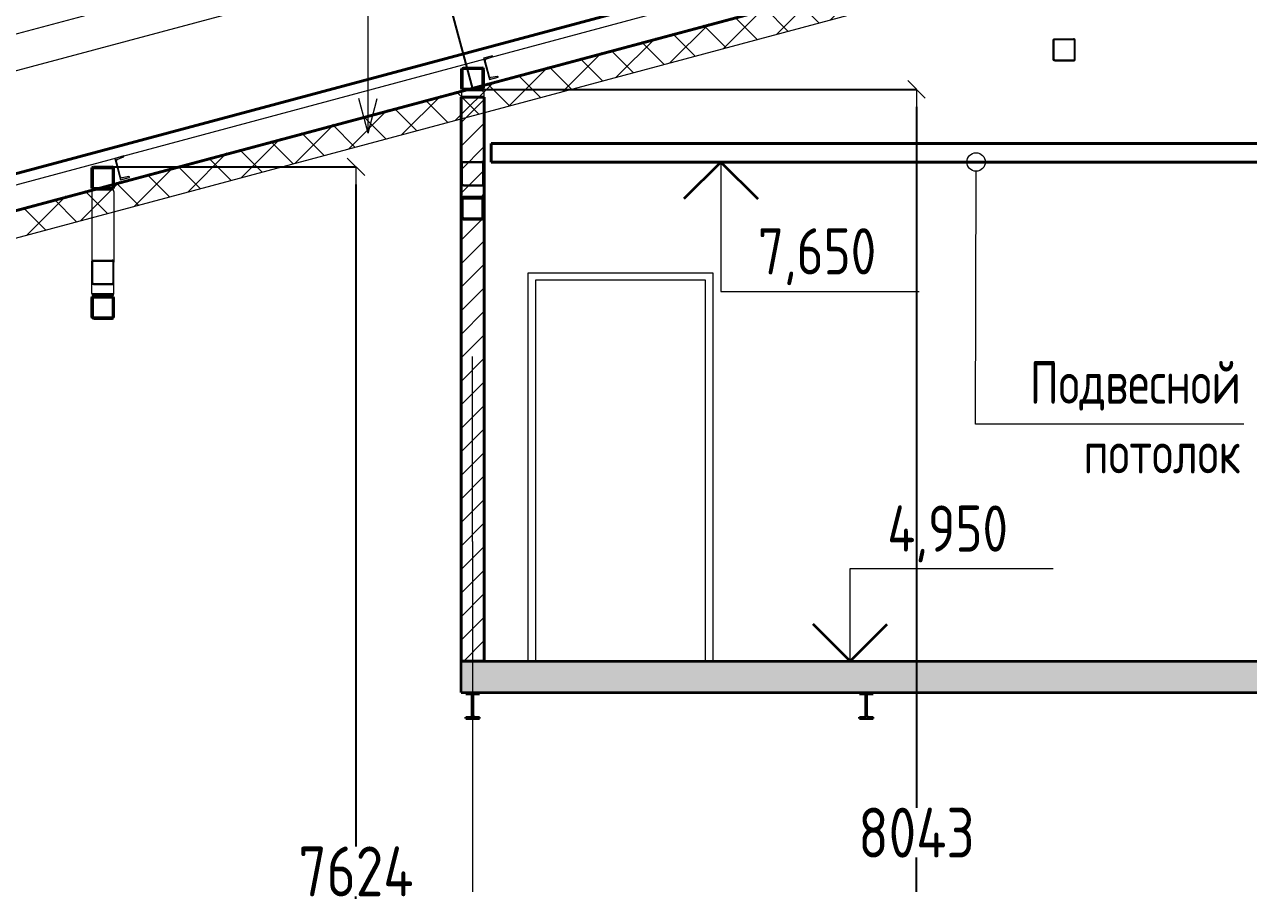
# Model space of a CAD drawing. Header units: millimetres. Extents: x 38742 to 206544, y -3832 to 13261.
# Drawn here: x 188424 to 195046, y 4715 to 9362 of the extents above; entities that cross this region are included whole.
import ezdxf
from ezdxf.enums import TextEntityAlignment as Align

# ---------------------------------------------------------------- set-up
doc = ezdxf.new("R2010")
doc.units = ezdxf.units.MM
doc.header["$MEASUREMENT"] = 0
doc.linetypes.add('Штрихштриховая', pattern=[10936.110735, 5291.666508, -2116.666555, 1411.111116, -2116.666555])
for name, color, linetype in [('- Спрятан', 7, 'Continuous'), ('Двери ArchiCAD', 7, 'Continuous'), ('крыша', 7, 'Continuous'), ('оси', 7, 'Continuous'), ('перекрытие', 7, 'Continuous'), ('размеры', 7, 'Continuous'), ('размеры внутр', 7, 'Continuous'), ('стены внутр', 7, 'Continuous'), ('текст', 7, 'Continuous'), ('чертеж', 7, 'Continuous')]:
    doc.layers.add(name, color=color, linetype=linetype)
for name, color, linetype, lineweight in [('- Спрятан_Ном._пера__96', 7, 'Continuous', 13), ('- Спрятан_Ном._пера__98', 7, 'Continuous', 35), ('0_Ном._пера__95', 251, 'Continuous', 13), ('0_Ном._пера__97', 7, 'Continuous', 20), ('Двери ArchiCAD_Ном._пера__96', 7, 'Continuous', 13), ('Двери ArchiCAD_Ном._пера__97', 7, 'Continuous', 20), ('крыша_Ном._пера__96', 7, 'Continuous', 13), ('крыша_Ном._пера__99', 7, 'Continuous', 40), ('оси_Ном._пера__96', 7, 'Continuous', 13), ('перекрытие_Ном._пера__94', 252, 'Continuous', 13), ('перекрытие_Ном._пера__98', 7, 'Continuous', 35), ('перекрытие_Ном._пера__99', 7, 'Continuous', 40), ('подп стены Инжзащита_Ном._пера__96', 7, 'Continuous', 13), ('подп стены Инжзащита_Ном._пера__97', 7, 'Continuous', 20), ('размеры_Ном._пера__96', 7, 'Continuous', 13), ('стены внутр_Ном._пера__96', 7, 'Continuous', 13), ('стены внутр_Ном._пера__99', 7, 'Continuous', 40), ('текст_Ном._пера__1', 7, 'Continuous', 25), ('текст_Ном._пера__96', 7, 'Continuous', 13), ('чертеж_Ном._пера__96', 7, 'Continuous', 13), ('чертеж_Ном._пера__97', 7, 'Continuous', 20), ('чертеж_Ном._пера__98', 7, 'Continuous', 35)]:
    doc.layers.add(name, color=color, linetype=linetype, lineweight=lineweight)
doc.styles.add('СГЕНЕРИР_СТИЛЬ_1', font='gost_2_304-81_type.ttf')
doc.dimstyles.new('СГЕНЕРИР_СТИЛЬ__1', dxfattribs={"dimtxt": 270.000005, "dimasz": 95, "dimexe": 0.18, "dimexo": 0, "dimgap": 0.09, "dimtad": 1, "dimtih": 1, "dimtoh": 1, "dimdec": 0, "dimzin": 0, "dimdsep": 46, "dimtxsty": 'СГЕНЕРИР_СТИЛЬ_1', "dimblk": 'ARROWHEAD_6', "dimblk1": 'ARROWHEAD_6', "dimblk2": 'ARROWHEAD_6', "dimcen": 0.09, "dimclrd": 7, "dimclre": 7, "dimclrt": 98, "dimadec": 0, "dimazin": 0, "dimtfac": 1, "dimtdec": 4, "dimtmove": 0, "dimatfit": 3, "dimfxl": 1, "dimtolj": 1, "dimtzin": 0, "dimarcsym": 0})
doc.dimstyles.new('СГЕНЕРИР_СТИЛЬ__3', dxfattribs={"dimtxt": 270.000005, "dimasz": 142.5, "dimexe": 0.18, "dimexo": 200, "dimgap": 0.09, "dimtad": 1, "dimdec": 0, "dimzin": 0, "dimdsep": 46, "dimtxsty": 'СГЕНЕРИР_СТИЛЬ_1', "dimblk": 'ARROWHEAD_6', "dimblk1": 'ARROWHEAD_6', "dimblk2": 'ARROWHEAD_6', "dimcen": 0.09, "dimclrd": 7, "dimclre": 7, "dimclrt": 7, "dimadec": 0, "dimazin": 0, "dimtfac": 1, "dimtdec": 4, "dimtmove": 0, "dimatfit": 3, "dimfxl": 1, "dimtolj": 1, "dimtzin": 0, "dimarcsym": 0})

# ---------------------------------------------------------------- blocks, each defined once
blk = doc.blocks.new('Элемент разреза_68_1', base_point=(125392.7, 968.2))
at = {"layer": 'стены внутр_Ном._пера__96', "linetype": 'Continuous'}
h = blk.add_hatch(dxfattribs=at)
h.set_pattern_fill('FACE_BRICK_0001', color=256, style=0, pattern_type=2)
h.set_pattern_definition([(45, (125392.65, 968.19), (-63.63961, 63.63961), [])])
h.paths.add_polyline_path([(190910.8, 5918.2), (190910.8, 8968.2), (190785.8, 8968.2), (190785.8, 5918.2)])
h.paths.add_polyline_path([(190908.8, 8418.2), (190908.8, 8318.2), (190905.9, 8311.1), (190898.8, 8308.2), (190798.8, 8308.2), (190791.7, 8311.1), (190788.8, 8318.2), (190788.8, 8418.2), (190791.7, 8425.3), (190798.8, 8428.2), (190898.8, 8428.2), (190905.9, 8425.3)], flags=0)
at = {"layer": 'стены внутр_Ном._пера__99', "linetype": 'Continuous'}
for p, q in [((190785.8, 8968.2), (190910.8, 8968.2)), ((190785.8, 5918.2), (190785.8, 8968.2)), ((190910.8, 5918.2), (190910.8, 8968.2)), ((190788.8, 8418.2), (190791.7, 8425.3)), ((190788.8, 8318.2), (190788.8, 8418.2)), ((190791.7, 8425.3), (190798.8, 8428.2)), ((190798.8, 8428.2), (190898.8, 8428.2)), ((190905.9, 8425.3), (190898.8, 8428.2)), ((190908.8, 8418.2), (190905.9, 8425.3)), ((190908.8, 8318.2), (190908.8, 8418.2)), ((190791.7, 8311.1), (190788.8, 8318.2)), ((190798.8, 8308.2), (190791.7, 8311.1)), ((190798.8, 8308.2), (190898.8, 8308.2)), ((190898.8, 8308.2), (190905.9, 8311.1)), ((190905.9, 8311.1), (190908.8, 8318.2)), ((190785.8, 5918.2), (190910.8, 5918.2))]:
    blk.add_line(p, q, dxfattribs=at)
blk = doc.blocks.new('Элемент разреза_70_1', base_point=(125392.7, 968.2))
at = {"layer": 'перекрытие_Ном._пера__99', "linetype": 'Continuous'}
for p, q in [((190948.3, 8718.2), (197043.5, 8718.2)), ((190948.3, 8618.2), (190948.3, 8718.2)), ((197043.5, 8618.2), (197043.5, 8718.2)), ((190948.3, 8618.2), (197043.5, 8618.2))]:
    blk.add_line(p, q, dxfattribs=at)
blk = doc.blocks.new('Элемент разреза_79_1', base_point=(125392.7, 968.2))
at = {"layer": 'перекрытие_Ном._пера__94', "linetype": 'Continuous'}
blk.add_hatch(color=256, dxfattribs=at).paths.add_polyline_path([(197123.3, 5748.2), (197123.3, 5918.2), (190785.8, 5918.2), (190785.8, 5748.2)])
at = {"layer": 'перекрытие_Ном._пера__98', "linetype": 'Continuous'}
for p, q in [((190785.8, 5918.2), (197123.3, 5918.2)), ((190785.8, 5748.2), (190785.8, 5918.2)), ((190785.8, 5748.2), (197123.3, 5748.2))]:
    blk.add_line(p, q, dxfattribs=at)
blk = doc.blocks.new('Элемент разреза_80_1', base_point=(125392.7, 968.2))
at = {"layer": 'крыша_Ном._пера__96', "linetype": 'Continuous'}
for p, q in [((182048.3, 7614.9), (197138.3, 11658.3)), ((197138.3, 11458.3), (182098.3, 7428.3))]:
    blk.add_line(p, q, dxfattribs=at)
blk = doc.blocks.new('Элемент разреза_90_1', base_point=(125392.7, 968.2))
at = {"layer": 'Двери ArchiCAD_Ном._пера__96', "linetype": 'Continuous'}
for p, q in [((191148.3, 5918.2), (191148.3, 8018.2)), ((191148.3, 8018.2), (192148.3, 8018.2)), ((192148.3, 8018.2), (192148.3, 5918.2))]:
    blk.add_line(p, q, dxfattribs=at)
at = {"layer": 'Двери ArchiCAD_Ном._пера__97', "linetype": 'Continuous'}
for p, q in [((191188.3, 7978.2), (191188.3, 5918.2)), ((192108.3, 7978.2), (191188.3, 7978.2)), ((192108.3, 5918.2), (192108.3, 7978.2))]:
    blk.add_line(p, q, dxfattribs=at)
blk = doc.blocks.new('Элемент разреза_105_1', base_point=(125392.7, 968.2))
at = {"layer": '- Спрятан_Ном._пера__96', "linetype": 'Continuous', "lineweight": 25}
blk.add_hatch(color=7, dxfattribs=at).paths.add_polyline_path([(190811.8, 5608.2), (190884.8, 5608.2), (190884.8, 5615.1), (190857.7, 5615.1), (190852.7, 5617.1), (190850.7, 5622.1), (190850.7, 5734.3), (190852.7, 5739.2), (190857.7, 5741.3), (190884.8, 5741.3), (190884.8, 5748.2), (190811.8, 5748.2), (190811.8, 5741.3), (190839, 5741.3), (190843.9, 5739.2), (190846, 5734.3), (190846, 5622.1), (190843.9, 5617.1), (190839, 5615.1), (190811.8, 5615.1)])
at = {"layer": '- Спрятан_Ном._пера__98', "linetype": 'Continuous'}
for p, q in [((190811.8, 5748.2), (190884.8, 5748.2)), ((190811.8, 5741.3), (190811.8, 5748.2)), ((190811.8, 5741.3), (190839, 5741.3)), ((190843.9, 5739.2), (190839, 5741.3)), ((190846, 5734.3), (190843.9, 5739.2)), ((190846, 5622.1), (190846, 5734.3)), ((190850.7, 5734.3), (190852.7, 5739.2)), ((190850.7, 5622.1), (190850.7, 5734.3)), ((190852.7, 5739.2), (190857.7, 5741.3)), ((190857.7, 5741.3), (190884.8, 5741.3)), ((190884.8, 5741.3), (190884.8, 5748.2)), ((190811.8, 5615.1), (190839, 5615.1)), ((190811.8, 5608.2), (190811.8, 5615.1)), ((190811.8, 5608.2), (190884.8, 5608.2)), ((190839, 5615.1), (190843.9, 5617.1)), ((190843.9, 5617.1), (190846, 5622.1)), ((190852.7, 5617.1), (190850.7, 5622.1)), ((190857.7, 5615.1), (190852.7, 5617.1)), ((190857.7, 5615.1), (190884.8, 5615.1)), ((190884.8, 5608.2), (190884.8, 5615.1))]:
    blk.add_line(p, q, dxfattribs=at)
blk = doc.blocks.new('Элемент разреза_107_1', base_point=(125392.7, 968.2))
at = {"layer": '- Спрятан_Ном._пера__96', "linetype": 'Continuous', "lineweight": 25}
blk.add_hatch(color=7, dxfattribs=at).paths.add_polyline_path([(192941.8, 5608.2), (193014.8, 5608.2), (193014.8, 5615.1), (192987.7, 5615.1), (192982.7, 5617.1), (192980.7, 5622.1), (192980.7, 5734.3), (192982.7, 5739.2), (192987.7, 5741.3), (193014.8, 5741.3), (193014.8, 5748.2), (192941.8, 5748.2), (192941.8, 5741.3), (192969, 5741.3), (192973.9, 5739.2), (192976, 5734.3), (192976, 5622.1), (192973.9, 5617.1), (192969, 5615.1), (192941.8, 5615.1)])
at = {"layer": '- Спрятан_Ном._пера__98', "linetype": 'Continuous'}
for p, q in [((192941.8, 5748.2), (193014.8, 5748.2)), ((192941.8, 5741.3), (192941.8, 5748.2)), ((192941.8, 5741.3), (192969, 5741.3)), ((192973.9, 5739.2), (192969, 5741.3)), ((192976, 5734.3), (192973.9, 5739.2)), ((192976, 5622.1), (192976, 5734.3)), ((192980.7, 5734.3), (192982.7, 5739.2)), ((192980.7, 5622.1), (192980.7, 5734.3)), ((192982.7, 5739.2), (192987.7, 5741.3)), ((192987.7, 5741.3), (193014.8, 5741.3)), ((193014.8, 5741.3), (193014.8, 5748.2)), ((192941.8, 5615.1), (192969, 5615.1)), ((192941.8, 5608.2), (192941.8, 5615.1)), ((192941.8, 5608.2), (193014.8, 5608.2)), ((192969, 5615.1), (192973.9, 5617.1)), ((192973.9, 5617.1), (192976, 5622.1)), ((192982.7, 5617.1), (192980.7, 5622.1)), ((192987.7, 5615.1), (192982.7, 5617.1)), ((192987.7, 5615.1), (193014.8, 5615.1)), ((193014.8, 5608.2), (193014.8, 5615.1))]:
    blk.add_line(p, q, dxfattribs=at)
blk = doc.blocks.new('Элемент разреза_118_1', base_point=(125392.7, 968.2))
at = {"layer": '- Спрятан_Ном._пера__96', "linetype": 'Continuous', "lineweight": 25}
h = blk.add_hatch(color=7, dxfattribs=at)
h.paths.add_polyline_path([(190798.8, 8428.2), (190791.7, 8425.3), (190788.8, 8418.2), (190788.8, 8318.2), (190791.7, 8311.1), (190798.8, 8308.2), (190898.8, 8308.2), (190905.9, 8311.1), (190908.8, 8318.2), (190908.8, 8418.2), (190905.9, 8425.3), (190898.8, 8428.2)])
h.paths.add_polyline_path([(190798.8, 8423.2), (190898.8, 8423.2), (190902.3, 8421.7), (190903.8, 8418.2), (190903.8, 8318.2), (190902.3, 8314.7), (190898.8, 8313.2), (190798.8, 8313.2), (190795.3, 8314.7), (190793.8, 8318.2), (190793.8, 8418.2), (190795.3, 8421.7)], flags=0)
at = {"layer": '- Спрятан_Ном._пера__98', "linetype": 'Continuous'}
for p, q in [((190788.8, 8418.2), (190791.7, 8425.3)), ((190788.8, 8318.2), (190788.8, 8418.2)), ((190791.7, 8425.3), (190798.8, 8428.2)), ((190793.8, 8418.2), (190795.3, 8421.7)), ((190793.8, 8318.2), (190793.8, 8418.2)), ((190795.3, 8421.7), (190798.8, 8423.2)), ((190798.8, 8428.2), (190898.8, 8428.2)), ((190798.8, 8423.2), (190898.8, 8423.2)), ((190905.9, 8425.3), (190898.8, 8428.2)), ((190902.3, 8421.7), (190898.8, 8423.2)), ((190903.8, 8418.2), (190902.3, 8421.7)), ((190903.8, 8318.2), (190903.8, 8418.2)), ((190908.8, 8418.2), (190905.9, 8425.3)), ((190908.8, 8318.2), (190908.8, 8418.2)), ((190791.7, 8311.1), (190788.8, 8318.2)), ((190798.8, 8308.2), (190791.7, 8311.1)), ((190795.3, 8314.7), (190793.8, 8318.2)), ((190798.8, 8313.2), (190795.3, 8314.7)), ((190798.8, 8313.2), (190898.8, 8313.2)), ((190798.8, 8308.2), (190898.8, 8308.2)), ((190898.8, 8313.2), (190902.3, 8314.7)), ((190898.8, 8308.2), (190905.9, 8311.1)), ((190902.3, 8314.7), (190903.8, 8318.2)), ((190905.9, 8311.1), (190908.8, 8318.2))]:
    blk.add_line(p, q, dxfattribs=at)
blk = doc.blocks.new('Элемент разреза_119_1', base_point=(125392.7, 968.2))
at = {"layer": '- Спрятан_Ном._пера__96', "linetype": 'Continuous', "lineweight": 25}
h = blk.add_hatch(color=7, dxfattribs=at)
h.paths.add_polyline_path([(190798.8, 9128.2), (190791.7, 9125.3), (190788.8, 9118.2), (190788.8, 9018.2), (190791.7, 9011.1), (190798.8, 9008.2), (190898.8, 9008.2), (190905.9, 9011.1), (190908.8, 9018.2), (190908.8, 9118.2), (190905.9, 9125.3), (190898.8, 9128.2)])
h.paths.add_polyline_path([(190798.8, 9123.2), (190898.8, 9123.2), (190902.3, 9121.7), (190903.8, 9118.2), (190903.8, 9018.2), (190902.3, 9014.7), (190898.8, 9013.2), (190798.8, 9013.2), (190795.3, 9014.7), (190793.8, 9018.2), (190793.8, 9118.2), (190795.3, 9121.7)], flags=0)
at = {"layer": '- Спрятан_Ном._пера__98', "linetype": 'Continuous'}
for p, q in [((190788.8, 9118.2), (190791.7, 9125.3)), ((190788.8, 9018.2), (190788.8, 9118.2)), ((190791.7, 9125.3), (190798.8, 9128.2)), ((190793.8, 9118.2), (190795.3, 9121.7)), ((190793.8, 9018.2), (190793.8, 9118.2)), ((190795.3, 9121.7), (190798.8, 9123.2)), ((190798.8, 9128.2), (190898.8, 9128.2)), ((190798.8, 9123.2), (190898.8, 9123.2)), ((190905.9, 9125.3), (190898.8, 9128.2)), ((190902.3, 9121.7), (190898.8, 9123.2)), ((190903.8, 9118.2), (190902.3, 9121.7)), ((190903.8, 9018.2), (190903.8, 9118.2)), ((190908.8, 9118.2), (190905.9, 9125.3)), ((190908.8, 9018.2), (190908.8, 9118.2)), ((190791.7, 9011.1), (190788.8, 9018.2)), ((190798.8, 9008.2), (190791.7, 9011.1)), ((190795.3, 9014.7), (190793.8, 9018.2)), ((190798.8, 9013.2), (190795.3, 9014.7)), ((190798.8, 9013.2), (190898.8, 9013.2)), ((190798.8, 9008.2), (190898.8, 9008.2)), ((190898.8, 9013.2), (190902.3, 9014.7)), ((190898.8, 9008.2), (190905.9, 9011.1)), ((190902.3, 9014.7), (190903.8, 9018.2)), ((190905.9, 9011.1), (190908.8, 9018.2))]:
    blk.add_line(p, q, dxfattribs=at)
blk = doc.blocks.new('Элемент разреза_120_1', base_point=(125392.7, 968.2))
at = {"layer": '- Спрятан_Ном._пера__96', "linetype": 'Continuous'}
for p, q in [((190788.8, 8995.2), (190789.2, 8995.2)), ((190788.8, 8993.5), (190788.8, 8995.2)), ((190908.5, 8995.2), (190908.8, 8995.2)), ((190908.8, 8993.5), (190908.8, 8995.2))]:
    blk.add_line(p, q, dxfattribs=at)
blk = doc.blocks.new('Элемент разреза_121_1', base_point=(125392.7, 968.2))
at = {"layer": '- Спрятан_Ном._пера__96', "linetype": 'Continuous'}
h = blk.add_hatch(color=256, dxfattribs=at)
h.paths.add_polyline_path([(190898.8, 8488.6), (190902.6, 8489.5), (190905.9, 8491.9), (190908, 8495.5), (190908.8, 8499.7), (190908.8, 8610), (190908, 8614.3), (190905.9, 8617.8), (190902.6, 8620.2), (190898.8, 8621.1), (190798.8, 8621.1), (190795, 8620.2), (190791.7, 8617.8), (190789.6, 8614.3), (190788.8, 8610), (190788.8, 8499.7), (190789.6, 8495.5), (190791.7, 8491.9), (190795, 8489.5), (190798.8, 8488.6)])
h.paths.add_polyline_path([(190898.8, 8494.2), (190798.8, 8494.2), (190796.9, 8494.6), (190795.3, 8495.8), (190794.2, 8497.6), (190793.8, 8499.7), (190793.8, 8610), (190794.2, 8612.1), (190795.3, 8613.9), (190796.9, 8615.1), (190798.8, 8615.6), (190898.8, 8615.6), (190900.7, 8615.1), (190902.3, 8613.9), (190903.4, 8612.1), (190903.8, 8610), (190903.8, 8499.7), (190903.4, 8497.6), (190902.3, 8495.8), (190900.7, 8494.6)], flags=0)
for p, q in [((190789.6, 8997), (190788.8, 8993.5)), ((190788.8, 8993.5), (190788.8, 8968.2)), ((190791.7, 9000), (190789.6, 8997)), ((190795, 9001.9), (190791.7, 9000)), ((190798.8, 9002.6), (190795, 9001.9)), ((190898.8, 9002.6), (190798.8, 9002.6)), ((190902.6, 9001.9), (190898.8, 9002.6)), ((190905.9, 9000), (190902.6, 9001.9)), ((190908, 8997), (190905.9, 9000)), ((190908.8, 8993.5), (190908, 8997)), ((190908.8, 8993.5), (190908.8, 8968.2)), ((190788.8, 8610), (190789.6, 8614.3)), ((190788.8, 8499.7), (190788.8, 8610)), ((190789.6, 8614.3), (190791.7, 8617.8)), ((190791.7, 8617.8), (190795, 8620.2)), ((190793.8, 8610), (190794.2, 8612.1)), ((190793.8, 8499.7), (190793.8, 8610)), ((190794.2, 8612.1), (190795.3, 8613.9)), ((190795, 8620.2), (190798.8, 8621.1)), ((190795.3, 8613.9), (190796.9, 8615.1)), ((190796.9, 8615.1), (190798.8, 8615.6)), ((190798.8, 8621.1), (190898.8, 8621.1)), ((190798.8, 8615.6), (190898.8, 8615.6)), ((190902.6, 8620.2), (190898.8, 8621.1)), ((190900.7, 8615.1), (190898.8, 8615.6)), ((190902.3, 8613.9), (190900.7, 8615.1)), ((190903.4, 8612.1), (190902.3, 8613.9)), ((190905.9, 8617.8), (190902.6, 8620.2)), ((190903.8, 8610), (190903.4, 8612.1)), ((190903.8, 8499.7), (190903.8, 8610)), ((190908, 8614.3), (190905.9, 8617.8)), ((190908.8, 8610), (190908, 8614.3)), ((190908.8, 8499.7), (190908.8, 8610)), ((190789.6, 8495.5), (190788.8, 8499.7)), ((190791.7, 8491.9), (190789.6, 8495.5)), ((190795, 8489.5), (190791.7, 8491.9)), ((190794.2, 8497.6), (190793.8, 8499.7)), ((190795.3, 8495.8), (190794.2, 8497.6)), ((190798.8, 8488.6), (190795, 8489.5)), ((190796.9, 8494.6), (190795.3, 8495.8)), ((190798.8, 8494.2), (190796.9, 8494.6)), ((190798.8, 8494.2), (190898.8, 8494.2)), ((190798.8, 8488.6), (190898.8, 8488.6)), ((190898.8, 8494.2), (190900.7, 8494.6)), ((190898.8, 8488.6), (190902.6, 8489.5)), ((190900.7, 8494.6), (190902.3, 8495.8)), ((190902.3, 8495.8), (190903.4, 8497.6)), ((190902.6, 8489.5), (190905.9, 8491.9)), ((190903.4, 8497.6), (190903.8, 8499.7)), ((190905.9, 8491.9), (190908, 8495.5)), ((190908, 8495.5), (190908.8, 8499.7))]:
    blk.add_line(p, q, dxfattribs=at)
blk = doc.blocks.new('Элемент разреза_122_1', base_point=(125392.7, 968.2))
at = {"layer": '- Спрятан_Ном._пера__96', "linetype": 'Continuous', "lineweight": 25}
h = blk.add_hatch(color=7, dxfattribs=at)
h.paths.add_polyline_path([(188798.3, 7891.9), (188791.2, 7889), (188788.3, 7881.9), (188788.3, 7781.9), (188791.2, 7774.8), (188798.3, 7771.9), (188898.3, 7771.9), (188905.4, 7774.8), (188908.3, 7781.9), (188908.3, 7881.9), (188905.4, 7889), (188898.3, 7891.9)])
h.paths.add_polyline_path([(188798.3, 7886.9), (188898.3, 7886.9), (188901.8, 7885.4), (188903.3, 7881.9), (188903.3, 7781.9), (188901.8, 7778.4), (188898.3, 7776.9), (188798.3, 7776.9), (188794.8, 7778.4), (188793.3, 7781.9), (188793.3, 7881.9), (188794.8, 7885.4)], flags=0)
at = {"layer": '- Спрятан_Ном._пера__98', "linetype": 'Continuous'}
for p, q in [((188788.3, 7881.9), (188791.2, 7889)), ((188788.3, 7781.9), (188788.3, 7881.9)), ((188791.2, 7889), (188798.3, 7891.9)), ((188793.3, 7881.9), (188794.8, 7885.4)), ((188793.3, 7781.9), (188793.3, 7881.9)), ((188794.8, 7885.4), (188798.3, 7886.9)), ((188798.3, 7891.9), (188898.3, 7891.9)), ((188798.3, 7886.9), (188898.3, 7886.9)), ((188905.4, 7889), (188898.3, 7891.9)), ((188901.8, 7885.4), (188898.3, 7886.9)), ((188903.3, 7881.9), (188901.8, 7885.4)), ((188903.3, 7781.9), (188903.3, 7881.9)), ((188908.3, 7881.9), (188905.4, 7889)), ((188908.3, 7781.9), (188908.3, 7881.9)), ((188791.2, 7774.8), (188788.3, 7781.9)), ((188798.3, 7771.9), (188791.2, 7774.8)), ((188794.8, 7778.4), (188793.3, 7781.9)), ((188798.3, 7776.9), (188794.8, 7778.4)), ((188798.3, 7776.9), (188898.3, 7776.9)), ((188798.3, 7771.9), (188898.3, 7771.9)), ((188898.3, 7776.9), (188901.8, 7778.4)), ((188898.3, 7771.9), (188905.4, 7774.8)), ((188901.8, 7778.4), (188903.3, 7781.9)), ((188905.4, 7774.8), (188908.3, 7781.9))]:
    blk.add_line(p, q, dxfattribs=at)
blk = doc.blocks.new('Элемент разреза_123_1', base_point=(125392.7, 968.2))
at = {"layer": '- Спрятан_Ном._пера__96', "linetype": 'Continuous', "lineweight": 25}
h = blk.add_hatch(color=7, dxfattribs=at)
h.paths.add_polyline_path([(188798.3, 8591.9), (188791.2, 8589), (188788.3, 8581.9), (188788.3, 8481.9), (188791.2, 8474.8), (188798.3, 8471.9), (188898.3, 8471.9), (188905.4, 8474.8), (188908.3, 8481.9), (188908.3, 8581.9), (188905.4, 8589), (188898.3, 8591.9)])
h.paths.add_polyline_path([(188798.3, 8586.9), (188898.3, 8586.9), (188901.8, 8585.4), (188903.3, 8581.9), (188903.3, 8481.9), (188901.8, 8478.4), (188898.3, 8476.9), (188798.3, 8476.9), (188794.8, 8478.4), (188793.3, 8481.9), (188793.3, 8581.9), (188794.8, 8585.4)], flags=0)
at = {"layer": '- Спрятан_Ном._пера__98', "linetype": 'Continuous'}
for p, q in [((188788.3, 8581.9), (188791.2, 8589)), ((188788.3, 8481.9), (188788.3, 8581.9)), ((188791.2, 8589), (188798.3, 8591.9)), ((188793.3, 8581.9), (188794.8, 8585.4)), ((188793.3, 8481.9), (188793.3, 8581.9)), ((188794.8, 8585.4), (188798.3, 8586.9)), ((188798.3, 8591.9), (188898.3, 8591.9)), ((188798.3, 8586.9), (188898.3, 8586.9)), ((188905.4, 8589), (188898.3, 8591.9)), ((188901.8, 8585.4), (188898.3, 8586.9)), ((188903.3, 8581.9), (188901.8, 8585.4)), ((188903.3, 8481.9), (188903.3, 8581.9)), ((188908.3, 8581.9), (188905.4, 8589)), ((188908.3, 8481.9), (188908.3, 8581.9)), ((188791.2, 8474.8), (188788.3, 8481.9)), ((188794.8, 8478.4), (188793.3, 8481.9)), ((188798.3, 8476.9), (188794.8, 8478.4)), ((188798.3, 8476.9), (188898.3, 8476.9)), ((188898.3, 8476.9), (188901.8, 8478.4)), ((188901.8, 8478.4), (188903.3, 8481.9)), ((188905.4, 8474.8), (188908.3, 8481.9)), ((188798.3, 8471.9), (188791.2, 8474.8)), ((188798.3, 8471.9), (188898.3, 8471.9)), ((188898.3, 8471.9), (188905.4, 8474.8))]:
    blk.add_line(p, q, dxfattribs=at)
blk = doc.blocks.new('Элемент разреза_124_1', base_point=(125392.7, 968.2))
at = {"layer": '- Спрятан_Ном._пера__96', "linetype": 'Continuous'}
for p, q in [((188788.3, 8460.6), (188788.6, 8460.6)), ((188788.3, 8459.3), (188788.3, 8460.6)), ((188908, 8460.6), (188908.3, 8460.6)), ((188908.3, 8459.3), (188908.3, 8460.6)), ((188788.3, 7906.6), (188788.3, 7966.3)), ((188908.3, 7906.6), (188908.3, 7966.3)), ((188788.3, 7906.6), (188789.1, 7906.6)), ((188789.1, 7906.6), (188791.2, 7906.6)), ((188791.2, 7906.6), (188794.5, 7906.6)), ((188794.5, 7906.6), (188798.3, 7906.6)), ((188798.3, 7906.6), (188898.3, 7906.6)), ((188898.3, 7906.6), (188902.1, 7906.6)), ((188902.1, 7906.6), (188905.4, 7906.6)), ((188905.4, 7906.6), (188907.5, 7906.6)), ((188907.5, 7906.6), (188908.3, 7906.6))]:
    blk.add_line(p, q, dxfattribs=at)
blk = doc.blocks.new('Элемент разреза_125_1', base_point=(125392.7, 968.2))
at = {"layer": '- Спрятан_Ном._пера__96', "linetype": 'Continuous'}
for p, q in [((188788.6, 7906.6), (188789.1, 7904.3)), ((188789.1, 7904.3), (188791.2, 7901.4)), ((188791.2, 7901.4), (188794.5, 7899.4)), ((188793.7, 7906.1), (188793.6, 7906.6)), ((188794.8, 7904.6), (188793.7, 7906.1)), ((188794.5, 7899.4), (188798.3, 7898.7)), ((188796.4, 7903.6), (188794.8, 7904.6)), ((188798.3, 7903.3), (188796.4, 7903.6)), ((188898.3, 7903.3), (188798.3, 7903.3)), ((188798.3, 7898.7), (188898.3, 7898.7)), ((188900.2, 7903.6), (188898.3, 7903.3)), ((188898.3, 7898.7), (188902.1, 7899.4)), ((188901.8, 7904.6), (188900.2, 7903.6)), ((188902.9, 7906.1), (188901.8, 7904.6)), ((188902.1, 7899.4), (188905.4, 7901.4)), ((188903, 7906.6), (188902.9, 7906.1)), ((188905.4, 7901.4), (188907.5, 7904.3)), ((188907.5, 7904.3), (188908, 7906.6))]:
    blk.add_line(p, q, dxfattribs=at)
blk = doc.blocks.new('Элемент разреза_126_1', base_point=(125392.7, 968.2))
at = {"layer": '- Спрятан_Ном._пера__96', "linetype": 'Continuous'}
h = blk.add_hatch(color=256, dxfattribs=at)
h.paths.add_polyline_path([(188898.3, 7955.2), (188902.1, 7956.1), (188905.4, 7958.5), (188907.5, 7962), (188908.3, 7966.3), (188908.3, 8076.6), (188907.5, 8080.8), (188905.4, 8084.4), (188902.1, 8086.8), (188898.3, 8087.6), (188798.3, 8087.6), (188794.5, 8086.8), (188791.2, 8084.4), (188789.1, 8080.8), (188788.3, 8076.6), (188788.3, 7966.3), (188789.1, 7962), (188791.2, 7958.5), (188794.5, 7956.1), (188798.3, 7955.2)])
h.paths.add_polyline_path([(188898.3, 7960.8), (188798.3, 7960.8), (188796.4, 7961.2), (188794.8, 7962.4), (188793.7, 7964.2), (188793.3, 7966.3), (188793.3, 8076.6), (188793.7, 8078.7), (188794.8, 8080.5), (188796.4, 8081.7), (188798.3, 8082.1), (188898.3, 8082.1), (188900.2, 8081.7), (188901.8, 8080.5), (188902.9, 8078.7), (188903.3, 8076.6), (188903.3, 7966.3), (188902.9, 7964.2), (188901.8, 7962.4), (188900.2, 7961.2)], flags=0)
for p, q in [((188789.1, 8462.8), (188788.3, 8459.3)), ((188788.3, 8459.3), (188788.3, 8076.6)), ((188791.2, 8465.7), (188789.1, 8462.8)), ((188792.1, 8466.3), (188791.2, 8465.7)), ((188898.3, 8468.4), (188800, 8468.4)), ((188902.1, 8467.7), (188898.3, 8468.4)), ((188905.4, 8465.7), (188902.1, 8467.7)), ((188907.5, 8462.8), (188905.4, 8465.7)), ((188908.3, 8459.3), (188907.5, 8462.8)), ((188908.3, 8459.3), (188908.3, 8076.6)), ((188788.3, 8076.6), (188789.1, 8080.8)), ((188789.1, 8080.8), (188791.2, 8084.4)), ((188791.2, 8084.4), (188794.5, 8086.8)), ((188793.3, 8076.6), (188793.7, 8078.7)), ((188793.7, 8078.7), (188794.8, 8080.5)), ((188794.5, 8086.8), (188798.3, 8087.6)), ((188794.8, 8080.5), (188796.4, 8081.7)), ((188796.4, 8081.7), (188798.3, 8082.1)), ((188798.3, 8087.6), (188898.3, 8087.6)), ((188798.3, 8082.1), (188898.3, 8082.1)), ((188902.1, 8086.8), (188898.3, 8087.6)), ((188900.2, 8081.7), (188898.3, 8082.1)), ((188901.8, 8080.5), (188900.2, 8081.7)), ((188902.9, 8078.7), (188901.8, 8080.5)), ((188905.4, 8084.4), (188902.1, 8086.8)), ((188903.3, 8076.6), (188902.9, 8078.7)), ((188907.5, 8080.8), (188905.4, 8084.4)), ((188908.3, 8076.6), (188907.5, 8080.8)), ((188788.3, 7966.3), (188788.3, 8076.6)), ((188793.3, 7966.3), (188793.3, 8076.6)), ((188903.3, 7966.3), (188903.3, 8076.6)), ((188908.3, 7966.3), (188908.3, 8076.6)), ((188789.1, 7962), (188788.3, 7966.3)), ((188791.2, 7958.5), (188789.1, 7962)), ((188794.5, 7956.1), (188791.2, 7958.5)), ((188793.7, 7964.2), (188793.3, 7966.3)), ((188794.8, 7962.4), (188793.7, 7964.2)), ((188798.3, 7955.2), (188794.5, 7956.1)), ((188796.4, 7961.2), (188794.8, 7962.4)), ((188798.3, 7960.8), (188796.4, 7961.2)), ((188798.3, 7960.8), (188898.3, 7960.8)), ((188798.3, 7955.2), (188898.3, 7955.2)), ((188898.3, 7960.8), (188900.2, 7961.2)), ((188898.3, 7955.2), (188902.1, 7956.1)), ((188900.2, 7961.2), (188901.8, 7962.4)), ((188901.8, 7962.4), (188902.9, 7964.2)), ((188902.1, 7956.1), (188905.4, 7958.5)), ((188902.9, 7964.2), (188903.3, 7966.3)), ((188905.4, 7958.5), (188907.5, 7962)), ((188907.5, 7962), (188908.3, 7966.3))]:
    blk.add_line(p, q, dxfattribs=at)
blk = doc.blocks.new('Элемент разреза_129_1', base_point=(125392.7, 968.2))
at = {"layer": '- Спрятан_Ном._пера__96', "linetype": 'Continuous'}
h = blk.add_hatch(color=256, dxfattribs=at)
h.paths.add_polyline_path([(194098.6, 9285.3), (193998.6, 9285.3), (193994.7, 9284.6), (193991.5, 9282.4), (193989.3, 9279.1), (193988.6, 9275.3), (193988.6, 9175.3), (193989.3, 9171.5), (193991.5, 9168.2), (193994.7, 9166.1), (193998.6, 9165.3), (194098.6, 9165.3), (194102.4, 9166.1), (194105.6, 9168.2), (194107.8, 9171.5), (194108.6, 9175.3), (194108.6, 9275.3), (194107.8, 9279.1), (194105.6, 9282.4), (194102.4, 9284.6)])
h.paths.add_polyline_path([(194098.6, 9280.3), (194100.5, 9279.9), (194102.1, 9278.8), (194103.2, 9277.2), (194103.6, 9275.3), (194103.6, 9175.3), (194103.2, 9173.4), (194102.1, 9171.8), (194100.5, 9170.7), (194098.6, 9170.3), (193998.6, 9170.3), (193996.6, 9170.7), (193995, 9171.8), (193993.9, 9173.4), (193993.6, 9175.3), (193993.6, 9275.3), (193993.9, 9277.2), (193995, 9278.8), (193996.6, 9279.9), (193998.6, 9280.3)], flags=0)
for p, q in [((193988.6, 9275.3), (193989.3, 9279.1)), ((193988.6, 9175.3), (193988.6, 9275.3)), ((193989.3, 9279.1), (193991.5, 9282.4)), ((193991.5, 9282.4), (193994.7, 9284.6)), ((193993.6, 9275.3), (193993.9, 9277.2)), ((193993.6, 9175.3), (193993.6, 9275.3)), ((193993.9, 9277.2), (193995, 9278.8)), ((193994.7, 9284.6), (193998.6, 9285.3)), ((193995, 9278.8), (193996.6, 9279.9)), ((193996.6, 9279.9), (193998.6, 9280.3)), ((193998.6, 9285.3), (194098.6, 9285.3)), ((193998.6, 9280.3), (194098.6, 9280.3)), ((194102.4, 9284.6), (194098.6, 9285.3)), ((194100.5, 9279.9), (194098.6, 9280.3)), ((194102.1, 9278.8), (194100.5, 9279.9)), ((194103.2, 9277.2), (194102.1, 9278.8)), ((194105.6, 9282.4), (194102.4, 9284.6)), ((194103.6, 9275.3), (194103.2, 9277.2)), ((194103.6, 9175.3), (194103.6, 9275.3)), ((194107.8, 9279.1), (194105.6, 9282.4)), ((194108.6, 9275.3), (194107.8, 9279.1)), ((194108.6, 9175.3), (194108.6, 9275.3)), ((193989.3, 9171.5), (193988.6, 9175.3)), ((193991.5, 9168.2), (193989.3, 9171.5)), ((193994.7, 9166.1), (193991.5, 9168.2)), ((193993.9, 9173.4), (193993.6, 9175.3)), ((193995, 9171.8), (193993.9, 9173.4)), ((193998.6, 9165.3), (193994.7, 9166.1)), ((193996.6, 9170.7), (193995, 9171.8)), ((193998.6, 9170.3), (193996.6, 9170.7)), ((193998.6, 9170.3), (194098.6, 9170.3)), ((193998.6, 9165.3), (194098.6, 9165.3)), ((194098.6, 9170.3), (194100.5, 9170.7)), ((194098.6, 9165.3), (194102.4, 9166.1)), ((194100.5, 9170.7), (194102.1, 9171.8)), ((194102.1, 9171.8), (194103.2, 9173.4)), ((194102.4, 9166.1), (194105.6, 9168.2)), ((194103.2, 9173.4), (194103.6, 9175.3)), ((194105.6, 9168.2), (194107.8, 9171.5)), ((194107.8, 9171.5), (194108.6, 9175.3))]:
    blk.add_line(p, q, dxfattribs=at)
blk = doc.blocks.new('Стандартный маркер сетки[18]_1', base_point=(190848.3, 7565.7))
at = {"layer": 'оси_Ном._пера__96', "linetype": 'Штрихштриховая'}
for q in [(190848.3, 7565.7), (190848.3, -2031.8)]:
    blk.add_line((190848.3, 6565.7), q, dxfattribs=at)
at = {"layer": 'оси_Ном._пера__96', "style": 'СГЕНЕРИР_СТИЛЬ_1'}
blk.add_attdef('AC_MarkerText_1', text='', height=350, rotation=360, dxfattribs=at).set_placement((190709.2, -3701.5), align=Align.BOTTOM_LEFT)
blk = doc.blocks.new('Отметка высоты (ГОСТ)[28]_1', base_point=(192891.4, 5918.2))
at = {"layer": 'чертеж_Ном._пера__96', "linetype": 'Continuous'}
for p, q in [((192891.4, 5918.2), (192891.4, 6418.2)), ((192891.4, 6418.2), (193989, 6418.2)), ((192260.1, 5918.2), (193091.4, 5918.2))]:
    blk.add_line(p, q, dxfattribs=at)
at = {"layer": 'чертеж_Ном._пера__98', "linetype": 'Continuous'}
for q in [(192691.4, 6118.2), (193091.4, 6118.2)]:
    blk.add_line((192891.4, 5918.2), q, dxfattribs=at)
at = {"layer": 'чертеж_Ном._пера__96', "insert": (193091.4, 6451.7), "char_height": 250, "attachment_point": 7, "style": 'СГЕНЕРИР_СТИЛЬ_1'}
blk.add_mtext('{4,950\\A1{\\H.66x;\\S^  ;}}', dxfattribs=at)
blk = doc.blocks.new('Отметка высоты (ГОСТ)[29]_1', base_point=(192191.4, 8618.2))
at = {"layer": 'чертеж_Ном._пера__96', "linetype": 'Continuous'}
for p, q in [((191560.1, 8618.2), (192391.4, 8618.2)), ((192191.4, 8618.2), (192191.4, 7918.2)), ((192191.4, 7918.2), (193264.7, 7918.2))]:
    blk.add_line(p, q, dxfattribs=at)
at = {"layer": 'чертеж_Ном._пера__98', "linetype": 'Continuous'}
for q in [(191991.4, 8418.2), (192391.4, 8418.2)]:
    blk.add_line((192191.4, 8618.2), q, dxfattribs=at)
at = {"layer": 'чертеж_Ном._пера__96', "insert": (192391.4, 7951.7), "char_height": 250, "attachment_point": 7, "style": 'СГЕНЕРИР_СТИЛЬ_1'}
blk.add_mtext('{7,650\\A1{\\H.66x;\\S^  ;}}', dxfattribs=at)
blk = doc.blocks.new('Элемент разреза_133_1', base_point=(125392.7, 968.2))
at = {"layer": 'крыша_Ном._пера__99', "linetype": 'Continuous'}
for p, q in [((182048.3, 6859.3), (197088.3, 10889.2)), ((182608.3, 6809.3), (197088.3, 10689.2))]:
    blk.add_line(p, q, dxfattribs=at)
blk = doc.blocks.new('Линия_4_1', base_point=(190282.8, 8774.6))
at = {"layer": 'текст_Ном._пера__96', "linetype": 'Continuous'}
for q in [(190282.8, 10750.7), (190232.8, 8961.2), (190332.8, 8961.2)]:
    blk.add_line((190282.8, 8774.6), q, dxfattribs=at)
blk = doc.blocks.new('Ломаная_2_1', base_point=(195019.4, 7199.4))
at = {"layer": 'чертеж_Ном._пера__96', "linetype": 'Continuous', "flags": 128}
blk.add_lwpolyline([(195019.4, 7199.4), (193568.6, 7199.4), (193571.7, 8568.2)], dxfattribs=at)
at = {"layer": 'чертеж_Ном._пера__97', "linetype": 'Continuous'}
blk.add_circle((193571.8, 8618.2), 50, dxfattribs=at)
blk = doc.blocks.new('*D194', base_point=(125392.7, 968.2))
at = {"layer": 'размеры_Ном._пера__96', "linetype": 'Continuous', "transparency": 16777216}
for p, q in [((196755.1, 8543.2), (196605.1, 8693.2)), ((196680.1, 8618.2), (196680.1, 8730.7)), ((196820.7, 8618.2), (196480.1, 8618.2)), ((196680.1, 5918.2), (196680.1, 8618.2)), ((196605.1, 5993.2), (196755.1, 5843.2)), ((196820.7, 5918.2), (196480.1, 5918.2)), ((196680.1, 5805.7), (196680.1, 5918.2))]:
    blk.add_line(p, q, dxfattribs=at)
at = {"layer": 'размеры_Ном._пера__96', "transparency": 16777216, "insert": (196626.1, 6811.3), "char_height": 270, "attachment_point": 7, "rotation": 90, "style": 'СГЕНЕРИР_СТИЛЬ_1'}
blk.add_mtext('{2\xa0700}', dxfattribs=at)
blk = doc.blocks.new('ARROWHEAD_6')
at = {"color": 0, "linetype": 'Continuous', "lineweight": 0}
for p, q in [((-0.5, -0.5), (0.5, 0.5)), ((0, 0), (-1, 0))]:
    blk.add_line(p, q, dxfattribs=at)
blk = doc.blocks.new('*D199')
at = {"layer": 'Defpoints', "color": 0, "linetype": 'Continuous', "transparency": 16777216}
for p in [(190848.8, 9011.1), (190848.3, 968.2), (193249.4, 968.2)]:
    blk.add_point(p, dxfattribs=at)
at = {"layer": 'размеры внутр', "color": 7, "linetype": 'Continuous', "lineweight": -2, "transparency": 16777216}
for p, q in [((190848.8, 9011.1), (193249.6, 9011.1)), ((193249.4, 8916.1), (193249.4, 5124.7)), ((193249.4, 1063.2), (193249.4, 4854.6)), ((190848.3, 968.2), (193249.6, 968.2))]:
    blk.add_line(p, q, dxfattribs=at)
at = {"layer": 'размеры внутр', "color": 7, "linetype": 'Continuous', "lineweight": -2, "transparency": 16777216, "xscale": 95, "yscale": 95, "zscale": 95}
for p, rotation in [((193249.4, 9011.1), 90), ((193249.4, 968.2), 270)]:
    blk.add_blockref('ARROWHEAD_6', p, dxfattribs=dict(at, rotation=rotation))
at = {"layer": 'размеры внутр', "color": 98, "linetype": 'Continuous', "transparency": 16777216, "insert": (193249.4, 4989.7), "char_height": 270, "attachment_point": 5, "style": 'СГЕНЕРИР_СТИЛЬ_1'}
blk.add_mtext('\\A1;8043', dxfattribs=at)
blk = doc.blocks.new('*D201')
at = {"layer": 'Defpoints', "color": 0, "linetype": 'Continuous', "transparency": 16777216}
for p in [(188798.3, 8591.9), (188848.3, 968.2), (190217.4, 968.2)]:
    blk.add_point(p, dxfattribs=at)
at = {"layer": 'размеры внутр', "color": 7, "linetype": 'Continuous', "lineweight": -2, "transparency": 16777216}
for p, q in [((188798.3, 8591.9), (190217.6, 8591.9)), ((190217.4, 8496.9), (190217.4, 4915.1)), ((190217.4, 1063.2), (190217.4, 4645)), ((188848.3, 968.2), (190217.6, 968.2))]:
    blk.add_line(p, q, dxfattribs=at)
at = {"layer": 'размеры внутр', "color": 7, "linetype": 'Continuous', "lineweight": -2, "transparency": 16777216, "xscale": 95, "yscale": 95, "zscale": 95}
for p, rotation in [((190217.4, 8591.9), 90), ((190217.4, 968.2), 270)]:
    blk.add_blockref('ARROWHEAD_6', p, dxfattribs=dict(at, rotation=rotation))
at = {"layer": 'размеры внутр', "color": 98, "linetype": 'Continuous', "transparency": 16777216, "insert": (190217.4, 4780.1), "char_height": 270, "attachment_point": 5, "style": 'СГЕНЕРИР_СТИЛЬ_1'}
blk.add_mtext('\\A1;7624', dxfattribs=at)
blk = doc.blocks.new('*D202')
at = {"layer": 'Defpoints', "color": 0, "linetype": 'Continuous', "transparency": 16777216}
for p in [(189955.9, 12351.9), (190848.8, 9013.2), (182538.3, 6790.6)]:
    blk.add_point(p, dxfattribs=at)
at = {"layer": 'размеры внутр', "color": 7, "linetype": 'Continuous', "lineweight": -2, "transparency": 16777216}
for p, q in [((189864.1, 12327.4), (186118.9, 11325.7)), ((190848.8, 9013.2), (189955.8, 12352.1)), ((181737.1, 10153.8), (185482.3, 11155.5)), ((182538.3, 6790.6), (181645.3, 10129.4))]:
    blk.add_line(p, q, dxfattribs=at)
at = {"layer": 'размеры внутр', "color": 7, "linetype": 'Continuous', "lineweight": -2, "transparency": 16777216, "xscale": 95, "yscale": 95, "zscale": 95}
for p, rotation in [((189955.9, 12351.9), 14.97329657966691), ((181645.4, 10129.3), 194.9732965796669)]:
    blk.add_blockref('ARROWHEAD_6', p, dxfattribs=dict(at, rotation=rotation))
at = {"layer": 'размеры внутр', "color": 98, "linetype": 'Continuous', "transparency": 16777216, "insert": (185800.6, 11240.6), "char_height": 270, "attachment_point": 5, "style": 'СГЕНЕРИР_СТИЛЬ_1'}
blk.add_mtext('\\A1;8603', dxfattribs=at)

msp = doc.modelspace()

# ---------------------------------------------------------------- hatches: boundary and pattern name
at = {"layer": '0_Ном._пера__95', "linetype": 'Continuous'}
for points in [[(190938.9, 9064.2), (190986.9, 9077.1), (190986.3, 9079.4, 0.388879), (190983.4, 9081.3), (190946.9, 9074.8, -0.388879), (190939.1, 9079.8), (190915.8, 9166.7, -0.388879), (190920.1, 9174.9), (190954.9, 9187.6, 0.388879), (190956.5, 9190.7), (190955.9, 9193), (190907.9, 9180.1)], [(188944.3, 8521.9), (188992.3, 8534.8), (188991.7, 8537.1, 0.388879), (188988.8, 8539), (188952.3, 8532.5, -0.388879), (188944.5, 8537.5), (188921.2, 8624.4, -0.388879), (188925.5, 8632.6), (188960.3, 8645.3, 0.388879), (188961.9, 8648.4), (188961.3, 8650.7), (188913.2, 8637.8)]]:
    msp.add_hatch(color=256, dxfattribs=at).paths.add_polyline_path(points)
at = {"layer": 'подп стены Инжзащита_Ном._пера__97', "linetype": 'Continuous'}
h = msp.add_hatch(dxfattribs=at)
h.set_pattern_fill('УТЕПЛИТ_МЕЛКИЙ_0001', color=256, style=0, pattern_type=2)
h.set_pattern_definition([(45, (125392.65, 968.19), (-106.06602, 106.06602), []), (135, (125392.65, 968.19), (106.06602, 106.06602), [])])
h.paths.add_polyline_path([(182723.3, 6691.4), (182723.3, 6846.7), (197377.4, 10773.3), (197416.3, 10628.4)])

# ---------------------------------------------------------------- linework, layer by layer
at = {"layer": '0_Ном._пера__97', "linetype": 'Continuous'}
for p, q in [((190955.9, 9193), (190907.9, 9180.1)), ((190907.9, 9180.1), (190938.9, 9064.2)), ((190939.1, 9079.8), (190915.8, 9166.7)), ((190920.1, 9174.9), (190954.9, 9187.6)), ((190956.5, 9190.7), (190955.9, 9193)), ((190938.9, 9064.2), (190986.9, 9077.1)), ((190983.4, 9081.3), (190946.9, 9074.8)), ((190986.9, 9077.1), (190986.3, 9079.4)), ((188961.3, 8650.7), (188913.2, 8637.8)), ((188913.2, 8637.8), (188944.3, 8521.9)), ((188944.5, 8537.5), (188921.2, 8624.4)), ((188925.5, 8632.6), (188960.3, 8645.3)), ((188961.9, 8648.4), (188961.3, 8650.7)), ((188944.3, 8521.9), (188992.3, 8534.8)), ((188988.8, 8539), (188952.3, 8532.5)), ((188992.3, 8534.8), (188991.7, 8537.1))]:
    msp.add_line(p, q, dxfattribs=at)
for centre, radius, start, end in [((190922.4, 9168.5), 6.86, 109.99999, 194.99999), ((190954, 9190), 2.57, 289.98394, 14.98394), ((190945.7, 9081.6), 6.86, 195.01892, 280.01892), ((190983.8, 9078.7), 2.57, 14.99999, 99.99999), ((188927.8, 8626.2), 6.86, 109.99999, 194.99999), ((188959.4, 8647.7), 2.57, 289.98394, 14.98394), ((188951.1, 8539.3), 6.86, 195.01892, 280.01892), ((188989.2, 8536.5), 2.57, 14.99999, 99.99999)]:
    msp.add_arc(centre, radius, start, end, dxfattribs=at)
at = {"layer": 'подп стены Инжзащита_Ном._пера__96', "linetype": 'Continuous'}
msp.add_line((182085.2, 6803.1), (197094.9, 10837.9), dxfattribs=at)
at = {"layer": 'подп стены Инжзащита_Ном._пера__97', "linetype": 'Continuous', "flags": 128}
msp.add_lwpolyline([(182723.3, 6691.4), (182723.3, 6846.7), (197377.4, 10773.3), (197416.3, 10628.4)], close=True, dxfattribs=at)

# ---------------------------------------------------------------- block references
at = {"layer": '- Спрятан'}
for name in ['Элемент разреза_129_1', 'Элемент разреза_119_1', 'Элемент разреза_121_1', 'Элемент разреза_120_1', 'Элемент разреза_123_1', 'Элемент разреза_126_1', 'Элемент разреза_124_1', 'Элемент разреза_118_1', 'Элемент разреза_122_1', 'Элемент разреза_125_1', 'Элемент разреза_105_1', 'Элемент разреза_107_1']:
    msp.add_blockref(name, (125392.7, 968.2), dxfattribs=at)
at = {"layer": 'Двери ArchiCAD'}
msp.add_blockref('Элемент разреза_90_1', (125392.7, 968.2), dxfattribs=at)
at = {"layer": 'крыша'}
for name in ['Элемент разреза_80_1', 'Элемент разреза_133_1']:
    msp.add_blockref(name, (125392.7, 968.2), dxfattribs=at)
at = {"layer": 'оси', "color": 251, "linetype": 'Continuous', "lineweight": 13}
msp.add_blockref('Стандартный маркер сетки[18]_1', (190848.3, 7565.7), dxfattribs=at)
at = {"layer": 'перекрытие'}
for name in ['Элемент разреза_70_1', 'Элемент разреза_79_1']:
    msp.add_blockref(name, (125392.7, 968.2), dxfattribs=at)
at = {"layer": 'стены внутр'}
msp.add_blockref('Элемент разреза_68_1', (125392.7, 968.2), dxfattribs=at)
at = {"layer": 'текст', "linetype": 'Continuous'}
msp.add_blockref('Линия_4_1', (190282.8, 8774.6), dxfattribs=at)
at = {"layer": 'чертеж', "linetype": 'Continuous'}
for name, p in [('Отметка высоты (ГОСТ)[29]_1', (192191.4, 8618.2)), ('Ломаная_2_1', (195019.4, 7199.4)), ('Отметка высоты (ГОСТ)[28]_1', (192891.4, 5918.2))]:
    msp.add_blockref(name, p, dxfattribs=at)

# ---------------------------------------------------------------- texts
at = {"layer": 'текст_Ном._пера__1', "linetype": 'Continuous', "insert": (195003.6, 7236.6), "char_height": 230, "attachment_point": 6, "line_spacing_factor": 0.982676, "style": 'СГЕНЕРИР_СТИЛЬ_1'}
msp.add_mtext('{\\W0.950000x;Подвесной\\Pпотолок}', dxfattribs=at)

# ---------------------------------------------------------------- dimensions: what is measured, and where the dimension line sits
at = {"layer": 'размеры', "linetype": 'Continuous'}
dim = msp.add_linear_dim(base=(196680.1, 8618.2), p1=(190748.3, 5918.2), p2=(194195.5, 8618.2), angle=90, dimstyle='СГЕНЕРИР_СТИЛЬ__3', dxfattribs=at)
dim.commit()
dim.dimension.update_dxf_attribs({"geometry": '*D194', "text_midpoint": (196491.1, 7272.9), "dimtype": 160, "text_rotation": 90})
at = {"layer": 'размеры внутр', "linetype": 'Continuous'}
dim = msp.add_aligned_dim(p1=(182538.3, 6790.6), p2=(190848.8, 9013.2), distance=3456.1, dimstyle='СГЕНЕРИР_СТИЛЬ__1', dxfattribs=at)
dim.commit()
dim.dimension.update_dxf_attribs({"geometry": '*D202', "text_midpoint": (185800.6, 11240.6)})
for base, p1, p2, picture, middle in [((193249.4, 968.2), (190848.8, 9011.1), (190848.3, 968.2), '*D199', (193249.4, 4989.7)), ((190217.4, 968.2), (188798.3, 8591.9), (188848.3, 968.2), '*D201', (190217.4, 4780.1))]:
    dim = msp.add_linear_dim(base=base, p1=p1, p2=p2, angle=90, dimstyle='СГЕНЕРИР_СТИЛЬ__1', dxfattribs=at)
    dim.commit()
    dim.dimension.update_dxf_attribs({"geometry": picture, "text_midpoint": middle})

doc.saveas('drawing.dxf')
